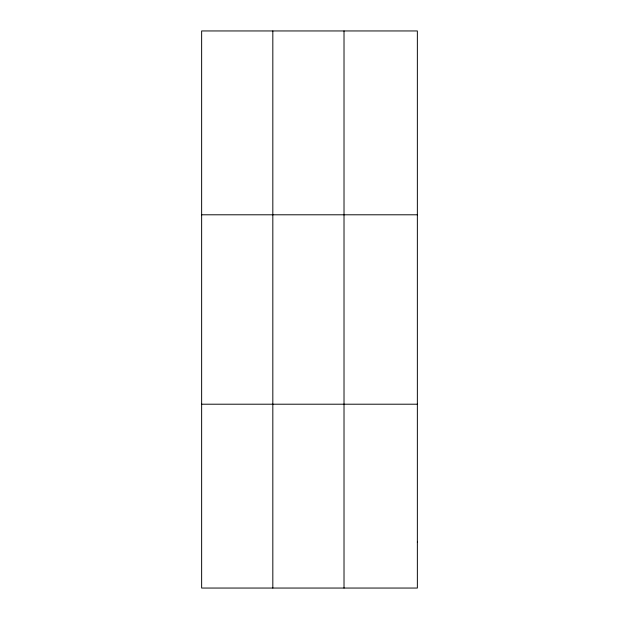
<?xml version="1.0" encoding="UTF-8"?>
<svg xmlns="http://www.w3.org/2000/svg" width="619" height="619" viewBox="0 0 619 619"><rect width="100%" height="100%" fill="white"/><g stroke="black" fill="none" stroke-linecap="round" stroke-linejoin="round"><path stroke-width="0.93" d="M272.824 588.05L272.824 30.95M344.017 588.05L344.017 30.95M201.639 214.793L417.361 214.793M201.639 404.207L417.361 404.207M417.361 542.089L417.361 588.05L201.639 588.05L201.639 30.95L417.361 30.95L417.361 542.089"/></g></svg>
